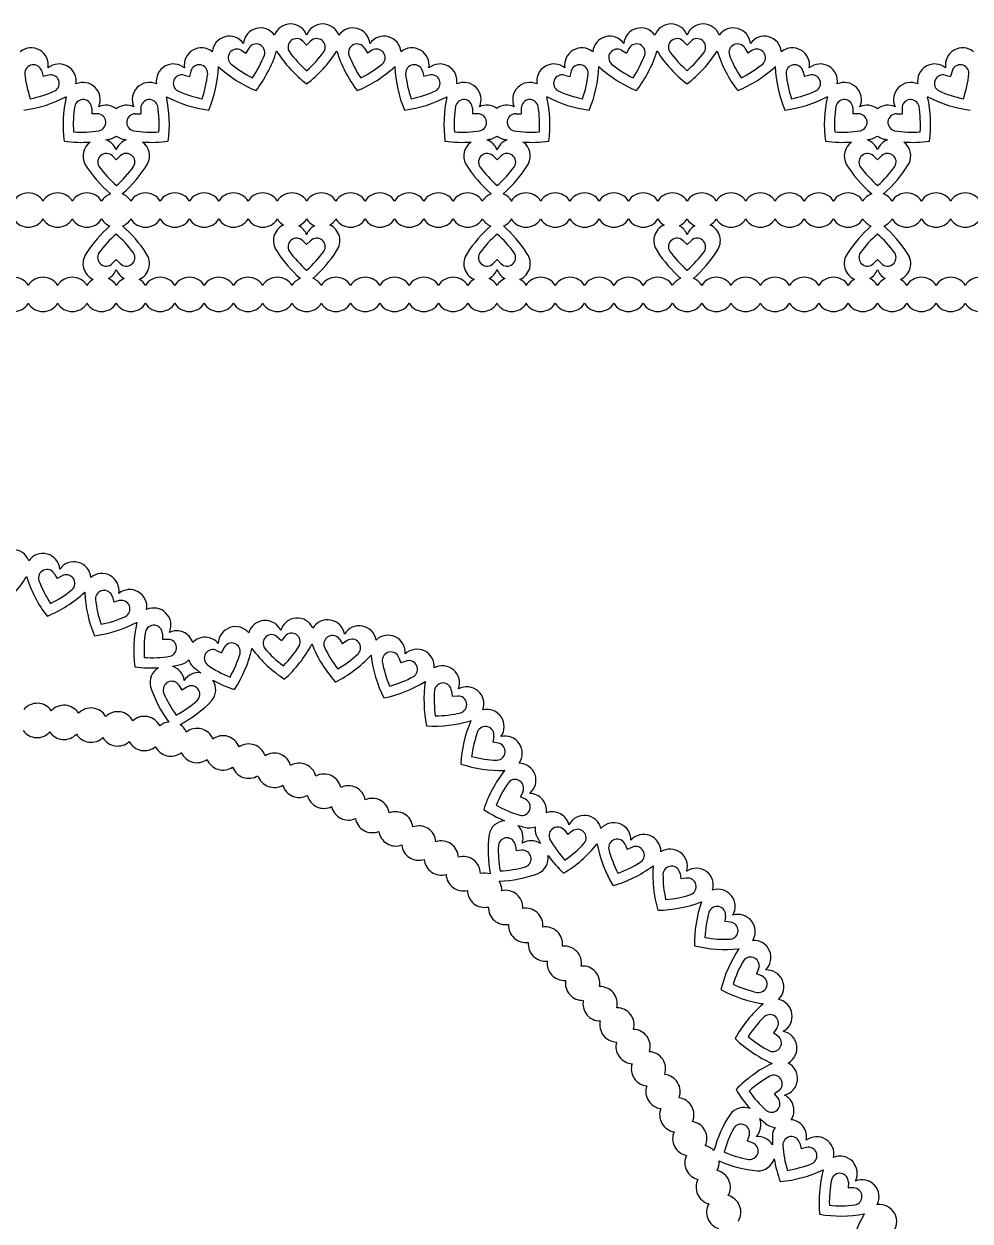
# Model space of a CAD drawing. Extents: x 452 to 770, y 213 to 497.
# Drawn here: x 578.1 to 688.3, y 357.2 to 496.6 of the extents above; entities that cross this region are included whole.
import ezdxf

# ---------------------------------------------------------------- set-up
doc = ezdxf.new("R2010")
doc.units = 0
doc.layers.get('0').update_dxf_attribs({"linetype": 'CONTINUOUS'})

msp = doc.modelspace()

# ---------------------------------------------------------------- linework, layer by layer
for p, q in [((604.302148, 493.764154), (603.977323, 493.203238)), ((610.58916, 494.591854), (611.048092, 494.134123)), ((611.507023, 494.591854), (611.048092, 494.134123)), ((617.794035, 493.764154), (618.11886, 493.203238)), ((648.616896, 493.764154), (648.292072, 493.203238)), ((654.903909, 494.591854), (655.36284, 494.134123)), ((655.821772, 494.591854), (655.36284, 494.134123)), ((662.108784, 493.764154), (662.433608, 493.203238)), ((603.41556, 493.526593), (603.977323, 493.203238)), ((618.680623, 493.526593), (618.11886, 493.203238)), ((647.730309, 493.526593), (648.292072, 493.203238)), ((662.995372, 493.526593), (662.433608, 493.203238)), ((580.181632, 491.09997), (580.350212, 490.474097)), ((597.556997, 491.099897), (597.388417, 490.474024)), ((624.539186, 491.099897), (624.707766, 490.474024)), ((641.871746, 491.099897), (641.703165, 490.474024)), ((668.853935, 491.099897), (669.022515, 490.474024)), ((686.2293, 491.099823), (686.060719, 490.47395)), ((580.976525, 490.641039), (580.350212, 490.474097)), ((596.762104, 490.640965), (597.388417, 490.474024)), ((625.334079, 490.640965), (624.707766, 490.474024)), ((641.076853, 490.640965), (641.703165, 490.474024)), ((669.648828, 490.640965), (669.022515, 490.474024)), ((685.434407, 490.640892), (686.060719, 490.47395)), ((586.007387, 486.780723), (586.008235, 486.132544)), ((591.731242, 486.780649), (591.730394, 486.13247)), ((630.364941, 486.780649), (630.365789, 486.13247)), ((636.045991, 486.780649), (636.045143, 486.13247)), ((674.679689, 486.780649), (674.680538, 486.13247)), ((680.403545, 486.780576), (680.402697, 486.132397)), ((586.656414, 486.131695), (586.008235, 486.132544)), ((591.082215, 486.131622), (591.730394, 486.13247)), ((631.013968, 486.131622), (630.365789, 486.13247)), ((635.396964, 486.131622), (636.045143, 486.13247)), ((675.328717, 486.131622), (674.680538, 486.13247)), ((679.754518, 486.131548), (680.402697, 486.132397)), ((588.413974, 481.216127), (588.875272, 480.76078)), ((589.331825, 481.220884), (588.875272, 480.76078)), ((632.771528, 481.216053), (633.232826, 480.760706)), ((633.689379, 481.22081), (633.232826, 480.760706)), ((677.086277, 481.216053), (677.547575, 480.760706)), ((678.004128, 481.22081), (677.547575, 480.760706)), ((610.58916, 471.34436), (611.048092, 470.886629)), ((611.507023, 471.34436), (611.048092, 470.886629)), ((654.903909, 471.34436), (655.36284, 470.886629)), ((655.821772, 471.34436), (655.36284, 470.886629)), ((588.41036, 468.679252), (588.869292, 469.136983)), ((589.328224, 468.679252), (588.869292, 469.136983)), ((632.767914, 468.679178), (633.226846, 469.13691)), ((633.685778, 468.679178), (633.226846, 469.13691)), ((677.082663, 468.679178), (677.541595, 469.13691)), ((678.000526, 468.679178), (677.541595, 469.13691)), ((581.672005, 432.545835), (581.996829, 431.984919)), ((582.558593, 432.308274), (581.996829, 431.984919)), ((588.417156, 429.881578), (588.585736, 429.255705)), ((589.212049, 429.422646), (588.585736, 429.255705)), ((594.242911, 425.56233), (594.243759, 424.914151)), ((608.542989, 425.287988), (608.119547, 424.79724)), ((594.891938, 424.913303), (594.243759, 424.914151)), ((601.420114, 423.92418), (601.138116, 423.34056)), ((607.627693, 425.219396), (608.119547, 424.79724)), ((614.874276, 424.93243), (615.240109, 424.397358)), ((615.776138, 424.761789), (615.240109, 424.397358)), ((600.553759, 423.621029), (601.138116, 423.34056)), ((621.799666, 422.779689), (622.014547, 422.168164)), ((622.626632, 422.381443), (622.014547, 422.168164)), ((596.177968, 419.561022), (596.523538, 419.012644)), ((597.072818, 419.356778), (596.523538, 419.012644)), ((627.931909, 418.907878), (627.981193, 418.261575)), ((628.627623, 418.309168), (627.981193, 418.261575)), ((632.853102, 413.580855), (632.733431, 412.943818)), ((633.370152, 412.822481), (632.733431, 412.943818)), ((636.227874, 407.161647), (635.947404, 406.57729)), ((636.531025, 406.295291), (635.947404, 406.57729)), ((641.071453, 402.674421), (641.476249, 402.168183)), ((641.983545, 402.571653), (641.476249, 402.168183)), ((635.36743, 400.915065), (635.440846, 400.271057)), ((636.085044, 400.342787), (635.440846, 400.271057)), ((648.138352, 401.045234), (648.398331, 400.451477)), ((648.992767, 400.709901), (648.398331, 400.451477)), ((654.542789, 397.642513), (654.640234, 397.0017)), ((655.281299, 397.097467), (654.640234, 397.0017)), ((659.84831, 392.698146), (659.77658, 392.053948)), ((660.420588, 391.980532), (659.77658, 392.053948)), ((663.693354, 386.549084), (663.457337, 385.945402)), ((664.0604, 385.707806), (663.457337, 385.945402)), ((665.815887, 379.614377), (665.431667, 379.092349)), ((665.952687, 378.706765), (665.431667, 379.092349)), ((666.071261, 372.366611), (665.565024, 371.961815)), ((665.968493, 371.454519), (665.565024, 371.961815)), ((662.585738, 367.111968), (662.372459, 366.499882)), ((662.983984, 366.285002), (662.372459, 366.499882)), ((668.488241, 366.22221), (668.633301, 365.590471)), ((669.265418, 365.733877), (668.633301, 365.590471)), ((674.14842, 361.688151), (674.125031, 361.040394)), ((674.772725, 361.01531), (674.125031, 361.040394))]:
    msp.add_line(p, q)
for centre, radius, start, end in [((609.173092, 494.591854), 2, 20.364135, 159.547781), ((612.923092, 494.591854), 2, 20.452219, 159.635865), ((653.48784, 494.591854), 2, 20.364135, 159.547781), ((657.23784, 494.591854), 2, 20.452219, 159.635865), ((602.047743, 493.160088), 2, 35.364135, 174.547781), ((605.669965, 494.130659), 2, 35.452219, 174.635865), ((616.426218, 494.130659), 2, 5.364135, 144.547781), ((620.04844, 493.160088), 2, 5.452219, 144.635865), ((646.362492, 493.160088), 2, 35.364135, 174.547781), ((649.984713, 494.130659), 2, 35.452219, 174.635865), ((660.740967, 494.130659), 2, 5.364135, 144.547781), ((664.363189, 493.160088), 2, 5.452219, 144.635865), ((578.955281, 491.808005), 2, 350.364135, 129.547781), ((598.783348, 491.807931), 2, 50.452219, 189.635865), ((602.916694, 492.659914), 1, 60.074998, 227.272929), ((605.167518, 493.26302), 1, 342.727071, 149.925002), ((609.882979, 493.883823), 1, 45.074998, 212.272929), ((612.213204, 493.883823), 1, 327.727071, 134.925002), ((616.928665, 493.26302), 1, 30.074998, 197.272929), ((619.179489, 492.659914), 1, 312.727071, 119.925002), ((623.312835, 491.807931), 2, 350.364135, 129.547781), ((643.098097, 491.807931), 2, 50.452219, 189.635865), ((647.231443, 492.659914), 1, 60.074998, 227.272929), ((649.482267, 493.26302), 1, 342.727071, 149.925002), ((654.197728, 493.883823), 1, 45.074998, 212.272929), ((656.527952, 493.883823), 1, 327.727071, 134.925002), ((661.243414, 493.26302), 1, 30.074998, 197.272929), ((663.494238, 492.659914), 1, 312.727071, 119.925002), ((667.627583, 491.807931), 2, 350.364135, 129.547781), ((687.455651, 491.807858), 2, 50.452219, 189.635865), ((593.398944, 497.87252), 13.636709, 326.351366, 338.912375), ((593.404818, 497.850596), 14.811709, 322.464095, 342.531587), ((605.669965, 494.130659), 2, 338.708037, 339.547781), ((609.173092, 494.591854), 2, 215.452219, 216.291963), ((620.057523, 501.359491), 14.811709, 212.468413, 232.535905), ((620.057523, 501.382189), 13.636709, 216.087625, 228.648634), ((602.03866, 501.359491), 14.811709, 307.464095, 327.531587), ((602.03866, 501.382189), 13.636709, 311.351366, 323.912375), ((612.923092, 494.591854), 2, 323.708037, 324.547781), ((616.426218, 494.130659), 2, 200.452219, 201.291963), ((628.691365, 497.850596), 14.811709, 197.468413, 217.535905), ((628.697239, 497.87252), 13.636709, 201.087625, 213.648634), ((637.713692, 497.87252), 13.636709, 326.351366, 338.912375), ((637.719567, 497.850596), 14.811709, 322.464095, 342.531587), ((649.984713, 494.130659), 2, 338.708037, 339.547781), ((653.48784, 494.591854), 2, 215.452219, 216.291963), ((664.372271, 501.359491), 14.811709, 212.468413, 232.535905), ((664.372271, 501.382189), 13.636709, 216.087625, 228.648634), ((646.353409, 501.359491), 14.811709, 307.464095, 327.531587), ((646.353409, 501.382189), 13.636709, 311.351366, 323.912375), ((657.23784, 494.591854), 2, 323.708037, 324.547781), ((660.740967, 494.130659), 2, 200.452219, 201.291963), ((673.006114, 497.850596), 14.811709, 197.468413, 217.535905), ((673.011988, 497.87252), 13.636709, 201.087625, 213.648634), ((579.216046, 490.839887), 1, 15.074998, 182.272929), ((591.776642, 492.246391), 13.636709, 186.087625, 198.648634), ((582.202876, 489.933005), 2, 350.452219, 129.635865), ((595.535753, 489.932931), 2, 50.364135, 189.547781), ((598.522583, 490.839814), 1, 357.727071, 164.925002), ((585.961987, 492.246318), 13.636709, 341.351366, 353.912375), ((585.973336, 492.226661), 14.811709, 337.464095, 357.531587), ((598.783348, 491.807931), 2, 353.708037, 354.547781), ((602.047743, 493.160088), 2, 230.452219, 231.291963), ((610.809703, 502.514221), 14.811709, 227.468413, 247.535905), ((610.803828, 502.536145), 13.636709, 231.087625, 243.648634), ((611.28648, 502.514221), 14.811709, 292.464095, 312.531587), ((611.292355, 502.536145), 13.636709, 296.351366, 308.912375), ((620.04844, 493.160088), 2, 308.708037, 309.547781), ((623.312835, 491.807931), 2, 185.452219, 186.291963), ((636.122847, 492.226661), 14.811709, 182.468413, 202.535905), ((623.5736, 490.839814), 1, 15.074998, 182.272929), ((636.134196, 492.246318), 13.636709, 186.087625, 198.648634), ((626.56043, 489.932931), 2, 350.452219, 129.635865), ((639.850502, 489.932931), 2, 50.364135, 189.547781), ((642.837332, 490.839814), 1, 357.727071, 164.925002), ((630.276736, 492.246318), 13.636709, 341.351366, 353.912375), ((630.288085, 492.226661), 14.811709, 337.464095, 357.531587), ((643.098097, 491.807931), 2, 353.708037, 354.547781), ((646.362492, 493.160088), 2, 230.452219, 231.291963), ((655.124451, 502.514221), 14.811709, 227.468413, 247.535905), ((655.118577, 502.536145), 13.636709, 231.087625, 243.648634), ((655.601229, 502.514221), 14.811709, 292.464095, 312.531587), ((655.607104, 502.536145), 13.636709, 296.351366, 308.912375), ((664.363189, 493.160088), 2, 308.708037, 309.547781), ((667.627583, 491.807931), 2, 185.452219, 186.291963), ((680.437596, 492.226661), 14.811709, 182.468413, 202.535905), ((667.888348, 490.839814), 1, 15.074998, 182.272929), ((680.448945, 492.246318), 13.636709, 186.087625, 198.648634), ((670.875179, 489.932931), 2, 350.452219, 129.635865), ((684.208056, 489.932858), 2, 50.364135, 189.547781), ((687.194886, 490.83974), 1, 357.727071, 164.925002), ((674.63429, 492.246244), 13.636709, 341.351366, 353.912375), ((581.234079, 489.674775), 1, 297.727071, 104.925002), ((585.006075, 487.782034), 2, 335.364135, 114.547781), ((592.732554, 487.781961), 2, 65.452219, 204.635865), ((596.50455, 489.674702), 1, 75.074998, 242.272929), ((625.591633, 489.674702), 1, 297.727071, 104.925002), ((629.363629, 487.781961), 2, 335.364135, 114.547781), ((637.047303, 487.781961), 2, 65.452219, 204.635865), ((640.819299, 489.674702), 1, 75.074998, 242.272929), ((669.906382, 489.674702), 1, 297.727071, 104.925002), ((673.678378, 487.781961), 2, 335.364135, 114.547781), ((681.404857, 487.781887), 2, 65.452219, 204.635865), ((685.176853, 489.674628), 1, 75.074998, 242.272929), ((576.1605, 501.236166), 14.811709, 277.464095, 297.531587), ((576.171849, 501.255822), 13.636709, 281.351366, 293.912375), ((597.487972, 484.871021), 14.811709, 167.468413, 187.535905), ((582.202876, 489.933005), 2, 293.708037, 294.547781), ((585.006075, 487.782034), 2, 170.452219, 171.291963), ((595.535753, 489.932931), 2, 245.452219, 246.291963), ((592.732554, 487.781961), 2, 8.708037, 9.547781), ((580.250657, 484.870948), 14.811709, 352.464095, 12.531587), ((601.578129, 501.236092), 14.811709, 242.468413, 262.535905), ((601.56678, 501.255749), 13.636709, 246.087625, 258.648634), ((620.518055, 501.236092), 14.811709, 277.464095, 297.531587), ((620.529403, 501.255749), 13.636709, 281.351366, 293.912375), ((641.845526, 484.870948), 14.811709, 167.468413, 187.535905), ((626.56043, 489.932931), 2, 293.708037, 294.547781), ((629.363629, 487.781961), 2, 170.452219, 171.291963), ((639.850502, 489.932931), 2, 245.452219, 246.291963), ((637.047303, 487.781961), 2, 8.708037, 9.547781), ((624.565406, 484.870948), 14.811709, 352.464095, 12.531587), ((645.892877, 501.236092), 14.811709, 242.468413, 262.535905), ((645.881529, 501.255749), 13.636709, 246.087625, 258.648634), ((664.832803, 501.236092), 14.811709, 277.464095, 297.531587), ((664.844152, 501.255749), 13.636709, 281.351366, 293.912375), ((686.160275, 484.870948), 14.811709, 167.468413, 187.535905), ((670.875179, 489.932931), 2, 293.708037, 294.547781), ((673.678378, 487.781961), 2, 170.452219, 171.291963), ((684.208056, 489.932858), 2, 245.452219, 246.291963), ((681.404857, 487.781887), 2, 8.708037, 9.547781), ((668.92296, 484.870874), 14.811709, 352.464095, 12.531587), ((690.250431, 501.236019), 14.811709, 242.468413, 262.535905), ((690.239083, 501.255675), 13.636709, 246.087625, 258.648634), ((597.504022, 484.887071), 13.636709, 171.087625, 183.648634), ((585.007387, 486.779414), 1, 0.074998, 167.272929), ((587.657726, 485.130384), 2, 52.712227, 114.635865), ((590.080904, 485.13031), 2, 65.364135, 127.284298), ((592.731242, 486.77934), 1, 12.727071, 179.925002), ((580.234607, 484.886997), 13.636709, 356.351366, 8.912375), ((641.861576, 484.886997), 13.636709, 171.087625, 183.648634), ((629.364942, 486.77934), 1, 0.074998, 167.272929), ((632.01528, 485.13031), 2, 53.480725, 114.635865), ((634.395652, 485.13031), 2, 65.364135, 126.519275), ((637.04599, 486.77934), 1, 12.727071, 179.925002), ((624.549356, 484.886997), 13.636709, 356.351366, 8.912375), ((686.176325, 484.886997), 13.636709, 171.087625, 183.648634), ((673.67969, 486.77934), 1, 0.074998, 167.272929), ((676.330028, 485.13031), 2, 52.712227, 114.635865), ((678.753206, 485.130237), 2, 65.364135, 127.284298), ((681.403544, 486.779267), 1, 12.727071, 179.925002), ((668.90691, 484.886924), 13.636709, 356.351366, 8.912375), ((586.655105, 485.131696), 1, 282.727071, 89.925002), ((591.083524, 485.131623), 1, 90.074998, 257.272929), ((631.012659, 485.131623), 1, 282.727071, 89.925002), ((635.398273, 485.131623), 1, 90.074998, 257.272929), ((675.327408, 485.131623), 1, 282.727071, 89.925002), ((679.755827, 485.131549), 1, 90.074998, 257.272929), ((584.762762, 497.628331), 13.636709, 266.351366, 278.912375), ((592.975867, 497.628257), 13.636709, 261.087625, 273.648634), ((629.120316, 497.628257), 13.636709, 266.351366, 278.912375), ((637.290616, 497.628257), 13.636709, 261.087625, 273.648634), ((673.435065, 497.628257), 13.636709, 266.351366, 278.912375), ((681.64817, 497.628184), 13.636709, 261.087625, 273.648634), ((584.746712, 497.612281), 14.811709, 262.464095, 274.242035), ((586.997925, 481.208787), 2, 125.295678, 207.749409), ((584.746712, 497.612281), 14.811709, 281.386853, 283.724011), ((586.997925, 481.208787), 2, 20.661105, 70.33321), ((587.657726, 485.130384), 2, 287.547561, 307.284298), ((590.080904, 485.13031), 2, 232.712227, 252.452439), ((590.747874, 481.228224), 2, 110.783408, 159.932836), ((592.991917, 497.612207), 14.811709, 256.275989, 258.49692), ((592.991917, 497.612207), 14.811709, 265.904791, 277.535905), ((590.747874, 481.228224), 2, 332.844532, 53.618303), ((629.104266, 497.612207), 14.811709, 262.464095, 274.242035), ((631.355479, 481.208714), 2, 125.295678, 207.749409), ((629.104266, 497.612207), 14.811709, 281.386853, 283.724011), ((631.355479, 481.208714), 2, 20.661105, 70.33321), ((632.01528, 485.13031), 2, 287.547561, 307.286845), ((635.105428, 481.22815), 2, 110.783408, 159.932836), ((634.438503, 485.13031), 2, 232.713155, 252.452439), ((637.306665, 497.612207), 14.811709, 256.275989, 258.49692), ((637.306665, 497.612207), 14.811709, 265.904791, 277.535905), ((635.105428, 481.22815), 2, 332.844532, 53.618303), ((673.419015, 497.612207), 14.811709, 262.464095, 274.242035), ((675.670227, 481.208714), 2, 125.295678, 207.749409), ((673.419015, 497.612207), 14.811709, 281.386853, 283.724011), ((675.670227, 481.208714), 2, 20.661105, 70.33321), ((676.330028, 485.13031), 2, 287.547561, 307.284298), ((678.753206, 485.130237), 2, 232.712227, 252.452439), ((679.420177, 481.22815), 2, 110.783408, 159.932836), ((681.664219, 497.612134), 14.811709, 256.275989, 258.49692), ((681.664219, 497.612134), 14.811709, 265.904791, 277.535905), ((679.420177, 481.22815), 2, 332.844532, 53.618303), ((587.711473, 480.504444), 1, 45.371969, 212.5699), ((590.041666, 480.516522), 1, 328.024042, 135.221972), ((632.069027, 480.504371), 1, 45.371969, 212.5699), ((634.39922, 480.516448), 1, 328.024042, 135.221972), ((676.383775, 480.504371), 1, 45.371969, 212.5699), ((678.713968, 480.516448), 1, 328.024042, 135.221972), ((597.847132, 488.032748), 14.811709, 211.572959, 229.321369), ((597.847015, 488.055445), 13.636709, 216.384596, 228.945605), ((579.828394, 487.962052), 13.636709, 311.648336, 324.209345), ((579.828512, 487.939355), 14.811709, 311.161706, 329.020982), ((642.204686, 488.032675), 14.811709, 211.572959, 229.321369), ((642.204569, 488.055372), 13.636709, 216.384596, 228.945605), ((624.185948, 487.961978), 13.636709, 311.648336, 324.209345), ((624.186066, 487.939281), 14.811709, 311.161706, 329.020982), ((686.519435, 488.032675), 14.811709, 211.572959, 229.321369), ((686.519317, 488.055372), 13.636709, 216.384596, 228.945605), ((668.500697, 487.961978), 13.636709, 311.648336, 324.209345), ((668.500815, 487.939281), 14.811709, 311.161706, 329.020982), ((578.632923, 474.917827), 2, 31.457143, 148.542857), ((582.045046, 474.917827), 2, 31.457143, 148.542857), ((585.457169, 474.917827), 2, 31.457143, 148.542857), ((592.28137, 474.917754), 2, 31.457143, 148.542857), ((595.693493, 474.917754), 2, 31.457143, 148.542857), ((599.105616, 474.917754), 2, 31.457143, 148.542857), ((602.517739, 474.917754), 2, 31.457143, 148.542857), ((605.929862, 474.917754), 2, 31.457143, 148.542857), ((609.341985, 474.917754), 2, 31.454675, 148.542857), ((612.754108, 474.917754), 2, 31.457143, 148.542857), ((616.166231, 474.917754), 2, 31.457143, 148.542857), ((619.578354, 474.917754), 2, 31.457143, 148.542857), ((622.990477, 474.917754), 2, 31.457143, 148.542857), ((626.4026, 474.917754), 2, 31.457143, 148.542857), ((629.814723, 474.917754), 2, 31.457143, 148.542857), ((636.596119, 474.917754), 2, 31.457143, 148.542857), ((640.008242, 474.917754), 2, 31.457143, 148.542857), ((643.420365, 474.917754), 2, 31.457143, 148.542857), ((646.832488, 474.917754), 2, 31.457143, 148.542857), ((650.244611, 474.917754), 2, 31.457143, 148.542857), ((653.656734, 474.917754), 2, 31.454675, 148.542857), ((657.068857, 474.917754), 2, 31.457143, 148.542857), ((660.48098, 474.917754), 2, 31.457143, 148.542857), ((663.893103, 474.917754), 2, 31.457143, 148.542857), ((667.305226, 474.917754), 2, 31.457143, 148.542857), ((670.717349, 474.917754), 2, 31.457143, 148.542857), ((674.129472, 474.917754), 2, 31.457143, 148.542857), ((680.953673, 474.91768), 2, 31.457143, 148.542857), ((684.365796, 474.91768), 2, 31.457143, 148.542857), ((687.777919, 474.91768), 2, 31.457143, 148.542857), ((588.869292, 474.917827), 2, 109.775239, 148.542857), ((588.869292, 474.917827), 2, 31.457143, 69.265216), ((633.226846, 474.917754), 2, 109.775239, 148.542857), ((633.226846, 474.917754), 2, 31.457143, 69.265216), ((677.541595, 474.917754), 2, 109.775239, 148.542857), ((677.541595, 474.917754), 2, 31.457143, 69.265216), ((578.632923, 474.917827), 2, 211.457143, 328.542857), ((582.045046, 474.917827), 2, 211.457143, 328.542857), ((585.457169, 474.917827), 2, 211.457143, 328.542857), ((597.878723, 461.911615), 14.811709, 131.174398, 147.531587), ((588.869292, 474.917827), 2, 211.457143, 248.225647), ((588.869292, 474.917827), 2, 291.774353, 328.542857), ((579.859861, 461.911615), 14.811709, 32.468413, 48.825602), ((592.28137, 474.917754), 2, 211.457143, 328.542857), ((595.693493, 474.917754), 2, 211.457143, 328.542857), ((599.105616, 474.917754), 2, 211.457143, 328.542857), ((602.517739, 474.917754), 2, 211.457143, 328.542857), ((605.929862, 474.917754), 2, 211.457143, 328.542857), ((609.173092, 471.34436), 2, 113.869473, 216.291963), ((609.341985, 474.917754), 2, 211.457143, 240.718477), ((609.341985, 474.917754), 2, 293.869473, 328.545325), ((609.173092, 471.34436), 2, 20.364135, 60.718477), ((612.754108, 474.917754), 2, 211.457143, 246.132101), ((612.923092, 471.34436), 2, 119.282825, 159.635865), ((612.754108, 474.917754), 2, 299.282825, 328.542857), ((612.923092, 471.34436), 2, 323.708037, 66.132101), ((616.166231, 474.917754), 2, 211.457143, 328.542857), ((619.578354, 474.917754), 2, 211.457143, 328.542857), ((622.990477, 474.917754), 2, 211.457143, 328.542857), ((626.4026, 474.917754), 2, 211.457143, 328.542857), ((629.814723, 474.917754), 2, 211.457143, 328.542857), ((642.236277, 461.911541), 14.811709, 131.174398, 147.531587), ((633.226846, 474.917754), 2, 211.457143, 248.225647), ((633.226846, 474.917754), 2, 291.774353, 328.542857), ((624.217415, 461.911541), 14.811709, 32.468413, 48.825602), ((636.596119, 474.917754), 2, 211.457143, 328.542857), ((640.008242, 474.917754), 2, 211.457143, 328.542857), ((643.420365, 474.917754), 2, 211.457143, 328.542857), ((646.832488, 474.917754), 2, 211.457143, 328.542857), ((650.244611, 474.917754), 2, 211.457143, 328.542857), ((653.48784, 471.34436), 2, 113.869473, 216.291963), ((653.656734, 474.917754), 2, 211.457143, 240.718477), ((653.48784, 471.34436), 2, 20.364135, 60.718477), ((653.656734, 474.917754), 2, 293.869473, 328.545325), ((657.068857, 474.917754), 2, 211.457143, 246.132101), ((657.23784, 471.34436), 2, 119.282825, 159.635865), ((657.068857, 474.917754), 2, 299.282825, 328.542857), ((657.23784, 471.34436), 2, 323.708037, 66.132101), ((660.48098, 474.917754), 2, 211.457143, 328.542857), ((663.893103, 474.917754), 2, 211.457143, 328.542857), ((667.305226, 474.917754), 2, 211.457143, 328.542857), ((670.717349, 474.917754), 2, 211.457143, 328.542857), ((674.129472, 474.917754), 2, 211.457143, 328.542857), ((686.551026, 461.911541), 14.811709, 131.174398, 147.531587), ((677.541595, 474.917754), 2, 211.457143, 248.225647), ((677.541595, 474.917754), 2, 291.774353, 328.542857), ((668.532164, 461.911541), 14.811709, 32.468413, 48.825602), ((680.953673, 474.91768), 2, 211.457143, 328.542857), ((684.365796, 474.91768), 2, 211.457143, 328.542857), ((687.777919, 474.91768), 2, 211.457143, 328.542857), ((597.878723, 461.888917), 13.636709, 131.351366, 143.912375), ((579.859861, 461.888917), 13.636709, 36.087625, 48.648634), ((609.882979, 470.636329), 1, 45.074998, 212.272929), ((612.213204, 470.636329), 1, 327.727071, 134.925002), ((642.236277, 461.888844), 13.636709, 131.351366, 143.912375), ((624.217415, 461.888844), 13.636709, 36.087625, 48.648634), ((654.197728, 470.636329), 1, 45.074998, 212.272929), ((656.527952, 470.636329), 1, 327.727071, 134.925002), ((686.551026, 461.888844), 13.636709, 131.351366, 143.912375), ((668.532164, 461.888844), 13.636709, 36.087625, 48.648634), ((587.70418, 469.387283), 1, 147.727071, 314.925002), ((590.034404, 469.387283), 1, 225.074998, 32.272929), ((620.057523, 478.111997), 14.811709, 212.468413, 228.872012), ((620.057523, 478.134695), 13.636709, 216.087625, 228.648634), ((602.03866, 478.134695), 13.636709, 311.351366, 323.912375), ((602.03866, 478.111997), 14.811709, 311.127844, 327.531587), ((632.061734, 469.38721), 1, 147.727071, 314.925002), ((634.391958, 469.38721), 1, 225.074998, 32.272929), ((664.372271, 478.111997), 14.811709, 212.468413, 228.872012), ((664.372271, 478.134695), 13.636709, 216.087625, 228.648634), ((646.353409, 478.134695), 13.636709, 311.351366, 323.912375), ((646.353409, 478.111997), 14.811709, 311.127844, 327.531587), ((676.376483, 469.38721), 1, 147.727071, 314.925002), ((678.706707, 469.38721), 1, 225.074998, 32.272929), ((586.994292, 468.679252), 2, 143.708037, 246.492705), ((590.744292, 468.679252), 2, 293.504183, 36.291963), ((631.351846, 468.679178), 2, 143.708037, 246.492705), ((635.101846, 468.679178), 2, 293.507295, 36.291963), ((675.666595, 468.679178), 2, 143.708037, 246.492705), ((679.416595, 468.679178), 2, 293.504183, 36.291963), ((586.994292, 468.679252), 2, 298.903449, 339.635865), ((590.744292, 468.679252), 2, 200.364135, 241.096551), ((631.351846, 468.679178), 2, 298.903449, 339.635865), ((635.101846, 468.679178), 2, 200.364135, 241.096551), ((675.666595, 468.679178), 2, 298.903449, 339.635865), ((679.416595, 468.679178), 2, 200.364135, 241.096551), ((576.926862, 465.094362), 2, 31.457143, 148.542857), ((580.338985, 465.094362), 2, 31.457143, 148.542857), ((583.751108, 465.094362), 2, 31.457143, 148.542857), ((587.163231, 465.094362), 2, 118.903449, 148.542857), ((587.163231, 465.094362), 2, 31.457143, 66.492705), ((590.575354, 465.094362), 2, 113.507295, 148.542857), ((590.575309, 465.094289), 2, 31.454675, 61.09834), ((593.987432, 465.094289), 2, 31.457143, 148.542857), ((597.399555, 465.094289), 2, 31.457143, 148.542857), ((600.811678, 465.094289), 2, 31.457143, 148.542857), ((604.223801, 465.094289), 2, 31.457143, 148.542857), ((607.635924, 465.094289), 2, 31.457143, 148.542857), ((611.048047, 465.094289), 2, 111.494549, 148.542857), ((611.048047, 465.094289), 2, 31.454675, 68.503543), ((614.46017, 465.094289), 2, 31.457143, 148.542857), ((617.872293, 465.094289), 2, 31.457143, 148.542857), ((621.284416, 465.094289), 2, 31.457143, 148.542857), ((624.696539, 465.094289), 2, 31.457143, 148.542857), ((628.108662, 465.094289), 2, 31.457143, 148.542857), ((631.520785, 465.094289), 2, 118.903449, 148.542857), ((631.520785, 465.094289), 2, 31.457143, 66.492705), ((634.932908, 465.094289), 2, 113.507295, 148.542857), ((634.932908, 465.094289), 2, 31.457143, 61.096551), ((638.30218, 465.094289), 2, 31.457143, 148.542857), ((641.714303, 465.094289), 2, 31.457143, 148.542857), ((645.126426, 465.094289), 2, 31.457143, 148.542857), ((648.538549, 465.094289), 2, 31.457143, 148.542857), ((651.950672, 465.094289), 2, 31.457143, 148.542857), ((655.362795, 465.094289), 2, 111.494549, 148.542857), ((655.362795, 465.094289), 2, 31.454675, 68.503543), ((658.774918, 465.094289), 2, 31.457143, 148.542857), ((662.187041, 465.094289), 2, 31.457143, 148.542857), ((665.599164, 465.094289), 2, 31.457143, 148.542857), ((669.011287, 465.094289), 2, 31.457143, 148.542857), ((672.42341, 465.094289), 2, 31.457143, 148.542857), ((675.835533, 465.094289), 2, 118.903449, 148.542857), ((675.835533, 465.094289), 2, 31.457143, 66.492705), ((679.247656, 465.094289), 2, 113.507295, 148.542857), ((679.247611, 465.094215), 2, 31.454675, 61.09834), ((682.659734, 465.094215), 2, 31.457143, 148.542857), ((686.071857, 465.094215), 2, 31.457143, 148.542857), ((689.48398, 465.094215), 2, 31.457143, 148.542857), ((576.926862, 465.094362), 2, 211.457143, 328.542857), ((580.338985, 465.094362), 2, 211.457143, 328.542857), ((583.751108, 465.094362), 2, 211.457143, 328.542857), ((587.163231, 465.094362), 2, 211.457143, 328.542857), ((590.575354, 465.094362), 2, 211.457143, 328.542857), ((593.987432, 465.094289), 2, 211.457143, 328.542857), ((597.399555, 465.094289), 2, 211.457143, 328.542857), ((600.811678, 465.094289), 2, 211.457143, 328.542857), ((604.223801, 465.094289), 2, 211.457143, 328.542857), ((607.635924, 465.094289), 2, 211.457143, 328.542857), ((611.048047, 465.094289), 2, 211.457143, 328.545325), ((614.46017, 465.094289), 2, 211.457143, 328.542857), ((617.872293, 465.094289), 2, 211.457143, 328.542857), ((621.284416, 465.094289), 2, 211.457143, 328.542857), ((624.696539, 465.094289), 2, 211.457143, 328.542857), ((628.108662, 465.094289), 2, 211.457143, 328.542857), ((631.520785, 465.094289), 2, 211.457143, 328.542857), ((634.932908, 465.094289), 2, 211.457143, 328.542857), ((638.30218, 465.094289), 2, 211.457143, 328.542857), ((641.714303, 465.094289), 2, 211.457143, 328.542857), ((645.126426, 465.094289), 2, 211.457143, 328.542857), ((648.538549, 465.094289), 2, 211.457143, 328.542857), ((651.950672, 465.094289), 2, 211.457143, 328.542857), ((655.362795, 465.094289), 2, 211.457143, 328.545325), ((658.774918, 465.094289), 2, 211.457143, 328.542857), ((662.187041, 465.094289), 2, 211.457143, 328.542857), ((665.599164, 465.094289), 2, 211.457143, 328.542857), ((669.011287, 465.094289), 2, 211.457143, 328.542857), ((672.42341, 465.094289), 2, 211.457143, 328.542857), ((675.835533, 465.094289), 2, 211.457143, 328.542857), ((679.247656, 465.094289), 2, 211.457143, 328.542857), ((682.659734, 465.094215), 2, 211.457143, 328.542857), ((686.071857, 465.094215), 2, 211.457143, 328.542857), ((689.48398, 465.094215), 2, 211.457143, 328.542857), ((576.801061, 433.373536), 2, 20.452219, 159.635865), ((580.304188, 432.91234), 2, 5.364135, 144.547781), ((583.92641, 431.941769), 2, 5.452219, 144.635865), ((580.806635, 432.044701), 1, 30.074998, 197.272929), ((583.057459, 431.441595), 1, 312.727071, 119.925002), ((587.190805, 430.589612), 2, 350.364135, 129.547781), ((565.91663, 440.141172), 14.811709, 307.464095, 327.531587), ((576.801061, 433.373536), 2, 323.708037, 324.547781), ((580.304188, 432.91234), 2, 200.452219, 201.291963), ((592.569335, 436.632277), 14.811709, 197.468413, 217.535905), ((592.575209, 436.654201), 13.636709, 201.087625, 213.648634), ((575.16445, 441.295902), 14.811709, 292.464095, 312.531587), ((575.170325, 441.317826), 13.636709, 296.351366, 308.912375), ((583.92641, 431.941769), 2, 308.708037, 309.547781), ((587.190805, 430.589612), 2, 185.452219, 186.291963), ((600.000817, 431.008342), 14.811709, 182.468413, 202.535905), ((587.45157, 429.621495), 1, 15.074998, 182.272929), ((600.012166, 431.027999), 13.636709, 186.087625, 198.648634), ((590.4384, 428.714612), 2, 350.452219, 129.635865), ((589.469603, 428.456383), 1, 297.727071, 104.925002), ((593.241599, 426.563642), 2, 335.364135, 114.547781), ((584.396024, 440.017773), 14.811709, 277.464095, 297.531587), ((584.407373, 440.03743), 13.636709, 281.351366, 293.912375), ((605.723496, 423.652629), 14.811709, 167.468413, 187.535905), ((590.4384, 428.714612), 2, 293.708037, 294.547781), ((593.241599, 426.563642), 2, 170.452219, 171.291963), ((606.215584, 425.113573), 2, 24.649849, 163.833495), ((609.955098, 425.393811), 2, 24.737934, 163.921579), ((613.482895, 425.195694), 2, 9.649849, 148.833495), ((605.739546, 423.668678), 13.636709, 171.087625, 183.648634), ((593.242911, 425.561021), 1, 0.074998, 167.272929), ((595.893249, 423.911991), 2, 18.675037, 114.635865), ((602.756718, 424.391878), 2, 39.737934, 178.921579), ((606.976398, 424.460571), 1, 49.360713, 216.558643), ((609.300107, 424.634709), 1, 332.012785, 139.210716), ((614.048775, 424.368029), 1, 34.360713, 201.558643), ((617.167519, 424.498525), 2, 9.737934, 148.921579), ((620.523832, 423.394098), 2, 354.649849, 133.833495), ((594.890629, 423.913304), 1, 282.727071, 89.925002), ((599.217155, 423.153332), 2, 39.649849, 135.610677), ((602.320515, 423.489118), 1, 347.012785, 154.210716), ((598.59366, 431.351764), 13.636709, 315.63708, 328.198089), ((598.595356, 431.329129), 14.811709, 311.749809, 331.817301), ((609.955098, 425.393811), 2, 327.993751, 328.833495), ((613.482895, 425.195694), 2, 204.737934, 205.577677), ((625.435754, 429.821805), 14.811709, 201.754127, 221.82162), ((625.439974, 429.844107), 13.636709, 205.37334, 217.934349), ((616.338376, 423.934814), 1, 317.012785, 124.210716), ((592.998286, 436.409938), 13.636709, 266.351366, 278.912375), ((595.893249, 423.911991), 2, 278.708037, 315.610677), ((599.217155, 423.153332), 2, 198.675037, 226.738153), ((600.121055, 422.719493), 1, 64.360713, 231.558643), ((590.240379, 427.206262), 13.636709, 330.63708, 343.198089), ((590.247876, 427.184838), 14.811709, 326.749809, 346.817301), ((602.756718, 424.391878), 2, 342.993751, 343.833495), ((606.215584, 425.113573), 2, 219.737934, 220.577677), ((616.563834, 432.675681), 14.811709, 216.754127, 236.82162), ((616.562138, 432.698315), 13.636709, 220.37334, 232.934349), ((607.731024, 433.171721), 14.811709, 296.749809, 316.817301), ((607.735244, 433.194023), 13.636709, 300.63708, 313.198089), ((617.167519, 424.498525), 2, 312.993751, 313.833495), ((620.523832, 423.394098), 2, 189.737934, 190.577677), ((633.266734, 424.768951), 14.811709, 186.754127, 206.82162), ((620.856216, 422.448175), 1, 19.360713, 186.558643), ((623.902466, 421.767034), 2, 354.737934, 133.921579), ((592.982236, 436.393889), 14.811709, 262.464095, 273.128699), ((594.797403, 419.876127), 2, 120.223841, 194.595296), ((592.982236, 436.393889), 14.811709, 279.413648, 282.531587), ((594.797403, 419.876127), 2, 7.506992, 72.318506), ((607.25558, 433.136091), 14.811709, 230.561703, 234.872066), ((599.217155, 423.153332), 2, 234.737934, 235.577677), ((607.248083, 433.157515), 13.636709, 235.37334, 247.934349), ((633.276582, 424.789401), 13.636709, 190.37334, 202.934349), ((622.955675, 421.437129), 1, 302.012785, 109.210716), ((626.858569, 419.831562), 2, 339.649849, 118.833495), ((595.331941, 419.027882), 1, 32.217856, 199.415786), ((598.453383, 419.041673), 2, 81.967208, 146.778722), ((598.453383, 419.041673), 2, 319.690418, 34.061873), ((607.25558, 433.136091), 14.811709, 241.157016, 251.82162), ((617.0323, 432.587042), 14.811709, 281.749809, 301.817301), ((617.042148, 432.607492), 13.636709, 285.63708, 298.198089), ((639.523104, 417.861462), 14.811709, 171.754127, 191.82162), ((623.902466, 421.767034), 2, 297.993751, 298.833495), ((626.858569, 419.831562), 2, 174.737934, 175.577677), ((626.934803, 418.831843), 1, 4.360713, 171.558643), ((606.91488, 424.052071), 14.811709, 198.418846, 216.28791), ((606.91993, 424.074199), 13.636709, 203.230483, 215.791492), ((597.603741, 418.509358), 1, 314.869928, 122.067859), ((639.537909, 417.878666), 13.636709, 175.37334, 187.934349), ((628.701048, 417.311867), 1, 287.012785, 94.210716), ((629.700963, 417.385484), 2, 339.737934, 118.921579), ((579.646668, 415.465108), 2, 34.130451, 139.935483), ((582.787488, 415.247902), 2, 32.152429, 137.957461), ((585.91894, 414.922416), 2, 30.174407, 135.979439), ((589.352838, 428.083773), 13.636709, 298.494223, 311.055232), ((589.347788, 428.061645), 14.811709, 297.997804, 315.866868), ((589.037291, 414.489038), 2, 28.196385, 134.001417), ((592.138825, 413.948286), 2, 26.218363, 132.023395), ((625.880121, 429.632143), 13.636709, 270.63708, 283.198089), ((632.055402, 414.750865), 2, 324.649849, 103.833495), ((579.646668, 415.465108), 2, 216.108473, 317.957461), ((582.787488, 415.247902), 2, 214.130451, 315.979439), ((595.219847, 413.300802), 2, 97.007322, 130.045373), ((595.219847, 413.300802), 2, 24.240341, 57.278392), ((598.276684, 412.547359), 2, 22.262319, 128.067351), ((625.865316, 429.614939), 14.811709, 266.749809, 286.817301), ((643.778504, 409.570072), 14.811709, 156.754127, 176.82162), ((629.700963, 417.385484), 2, 282.993751, 283.833495), ((632.055402, 414.750865), 2, 159.737934, 160.577677), ((643.797258, 409.582858), 13.636709, 160.37334, 172.934349), ((631.870293, 413.76548), 1, 349.360713, 156.558643), ((585.91894, 414.922416), 2, 212.152429, 314.001417), ((589.037291, 414.489038), 2, 210.174407, 312.023395), ((592.138825, 413.948286), 2, 208.196385, 310.045373), ((601.305694, 411.688855), 2, 20.284297, 126.089329), ((604.303267, 410.726313), 2, 18.306275, 124.111307), ((633.182955, 411.840158), 1, 272.012785, 79.210716), ((634.167852, 411.65247), 2, 324.737934, 103.921579), ((595.219847, 413.300802), 2, 206.218363, 308.067351), ((598.276684, 412.547359), 2, 204.240341, 306.089329), ((607.265831, 409.66088), 2, 16.328253, 122.133285), ((601.305694, 411.688855), 2, 202.262319, 304.111307), ((604.303267, 410.726313), 2, 200.284297, 302.133285), ((610.189854, 408.493825), 2, 14.350231, 120.155263), ((633.628118, 424.457955), 14.811709, 251.749809, 271.817301), ((633.646871, 424.470741), 13.636709, 255.63708, 268.198089), ((635.760176, 408.49825), 2, 309.649849, 88.833495), ((607.265831, 409.66088), 2, 198.306275, 300.155263), ((613.071853, 407.22654), 2, 12.372209, 118.177241), ((645.742936, 400.459826), 14.811709, 141.754127, 161.82162), ((634.167852, 411.65247), 2, 267.993751, 268.833495), ((635.760176, 408.49825), 2, 144.737934, 145.577677), ((635.326338, 407.594351), 1, 334.360713, 141.558643), ((610.189854, 408.493825), 2, 196.328253, 298.177241), ((615.908393, 405.860534), 2, 10.394187, 116.199219), ((645.764359, 400.467322), 13.636709, 145.37334, 157.934349), ((613.071853, 407.22654), 2, 194.350231, 296.199219), ((618.696093, 404.397436), 2, 8.416165, 114.221197), ((636.095962, 405.394891), 1, 257.012785, 64.210716), ((636.998723, 404.958688), 2, 352.960751, 88.921579), ((615.908393, 405.860534), 2, 192.372209, 294.221197), ((621.431632, 402.838989), 2, 6.438143, 112.243175), ((639.791683, 417.46753), 14.811709, 236.749809, 247.414413), ((639.813106, 417.475026), 13.636709, 240.63708, 253.198089), ((639.664288, 402.83297), 2, 13.935563, 109.896392), ((643.390709, 402.413103), 2, 14.023648, 153.207294), ((618.696093, 404.397436), 2, 190.394187, 292.243175), ((624.11175, 401.187051), 2, 4.460121, 110.265153), ((634.260303, 401.797969), 2, 94.509555, 168.88101), ((634.260303, 401.797969), 2, 341.792706, 46.604221), ((639.791683, 417.46753), 14.811709, 253.699363, 256.817301), ((636.998723, 404.958688), 2, 252.993751, 289.896392), ((639.664288, 402.83297), 2, 172.960751, 201.023867), ((640.290438, 402.049908), 1, 38.646427, 205.844358), ((646.820171, 401.562582), 2, 358.935563, 138.119209), ((621.431632, 402.838989), 2, 188.416165, 290.265153), ((646.989647, 400.302789), 14.811709, 172.70456, 190.573625), ((634.373865, 400.8018), 1, 6.50357, 173.7015), ((651.238015, 408.339384), 14.811709, 204.847417, 209.15778), ((639.664288, 402.83297), 2, 209.023648, 209.863391), ((651.240557, 408.361939), 13.636709, 209.659054, 222.220063), ((642.60601, 401.789006), 1, 321.2985, 128.49643), ((647.222314, 400.644143), 1, 23.646427, 190.844358), ((650.310948, 400.192553), 2, 359.023648, 138.207294), ((624.11175, 401.187051), 2, 186.438143, 288.287131), ((626.733251, 399.443589), 2, 2.482099, 108.287131), ((647.003798, 400.320534), 13.636709, 177.516197, 190.077206), ((636.195708, 399.348929), 1, 289.155642, 96.353573), ((637.192171, 399.459882), 2, 56.252922, 121.064437), ((633.332452, 410.356856), 14.811709, 301.035523, 321.103016), ((633.334993, 410.379411), 13.636709, 304.922794, 317.483803), ((643.390709, 402.413103), 2, 317.279466, 318.119209), ((646.820171, 401.562582), 2, 194.023648, 194.863391), ((659.424698, 403.885868), 14.811709, 191.039841, 211.107334), ((659.43299, 403.906997), 13.636709, 194.659054, 207.220063), ((649.391459, 399.792816), 1, 306.2985, 113.49643), ((653.403423, 398.483403), 2, 343.935563, 123.119209), ((626.733251, 399.443589), 2, 184.460121, 286.309109), ((629.293014, 397.610682), 2, 0.504077, 106.309109), ((637.192171, 399.459882), 2, 293.976133, 8.347588), ((651.238015, 408.339384), 14.811709, 215.44273, 226.107334), ((642.659704, 410.490027), 13.636709, 289.922794, 302.483803), ((629.293014, 397.610682), 2, 182.482099, 284.331087), ((631.787986, 395.690515), 2, 71.293036, 104.331087), ((632.901933, 411.537366), 14.811709, 272.283518, 290.152583), ((632.916084, 411.555111), 13.636709, 272.779937, 285.340946), ((642.651412, 410.468898), 14.811709, 286.035523, 306.103016), ((666.179772, 397.465233), 14.811709, 176.039841, 196.107334), ((650.310948, 400.192553), 2, 302.279466, 303.119209), ((653.403423, 398.483403), 2, 179.023648, 179.863391), ((666.19325, 397.483496), 13.636709, 179.659054, 192.220063), ((653.554154, 397.492176), 1, 8.646427, 175.844358), ((656.420665, 396.256577), 2, 344.023648, 123.207294), ((631.787986, 395.690515), 2, 358.526055, 31.564106), ((655.429047, 396.108442), 1, 291.2985, 98.49643), ((631.787986, 395.690515), 2, 180.504077, 282.353065), ((634.215194, 393.685374), 2, 356.548033, 102.353065), ((651.695313, 408.18346), 13.636709, 274.922794, 287.483803), ((658.965406, 393.805273), 2, 328.935563, 108.119209), ((634.215194, 393.685374), 2, 178.526055, 280.375043), ((636.571747, 391.597651), 2, 354.570011, 100.375043), ((651.681835, 408.165198), 14.811709, 271.035523, 291.103016), ((671.042889, 389.515034), 14.811709, 161.039841, 181.107334), ((656.420665, 396.256577), 2, 287.279466, 288.119209), ((658.965406, 393.805273), 2, 164.023648, 164.863391), ((658.854452, 392.80881), 1, 353.646427, 160.844358), ((671.060635, 389.529186), 13.636709, 164.659054, 177.220063), ((660.307323, 390.986967), 1, 276.2985, 83.49643), ((661.303492, 390.873405), 2, 329.023648, 108.207294), ((636.571747, 391.597651), 2, 176.548033, 278.397021), ((638.854835, 389.429832), 2, 352.59199, 98.397021), ((638.854835, 389.429832), 2, 174.570011, 276.419), ((641.061739, 387.184502), 2, 350.613968, 96.419), ((659.808312, 403.602748), 14.811709, 256.035523, 276.103016), ((659.826058, 403.6169), 13.636709, 259.922794, 272.483803), ((663.127079, 387.846999), 2, 313.935563, 93.119209), ((673.682637, 380.577064), 14.811709, 146.039841, 166.107334), ((661.303492, 390.873405), 2, 272.279466, 273.119209), ((663.127079, 387.846999), 2, 149.023648, 149.863391), ((662.762002, 386.913207), 1, 338.646427, 145.844358), ((641.061739, 387.184502), 2, 172.59199, 274.440978), ((643.189827, 384.864336), 2, 348.635946, 94.440978), ((673.703441, 380.586141), 13.636709, 149.659054, 162.220063), ((664.626674, 384.409891), 2, 314.023648, 93.207294), ((643.189827, 384.864336), 2, 170.613968, 272.462956), ((663.693841, 384.777411), 1, 261.2985, 68.49643), ((645.236563, 382.472099), 2, 346.657924, 92.462956), ((666.477038, 397.092474), 14.811709, 241.035523, 261.103016), ((666.497841, 397.10155), 13.636709, 244.922794, 257.483803), ((645.236563, 382.472099), 2, 168.635946, 270.484934), ((673.919121, 371.260431), 14.811709, 131.039841, 151.107334), ((664.626674, 384.409891), 2, 257.279466, 258.119209), ((665.604832, 381.014629), 2, 134.023648, 134.863391), ((665.604832, 381.014629), 2, 298.935563, 78.119209), ((647.19951, 380.010642), 2, 344.679902, 90.484934), ((673.941565, 371.263814), 13.636709, 134.659054, 147.220063), ((665.010512, 380.207143), 1, 323.646427, 130.844358), ((647.19951, 380.010642), 2, 166.657924, 268.506912), ((649.076327, 377.482898), 2, 342.70188, 88.506912), ((666.163741, 377.306513), 2, 299.023648, 78.207294), ((649.076327, 377.482898), 2, 164.679902, 266.52889), ((671.233549, 389.078038), 14.811709, 226.035523, 246.103016), ((671.255993, 389.081421), 13.636709, 229.922794, 242.483803), ((665.357814, 377.902945), 1, 246.2985, 53.49643), ((650.864777, 374.89188), 2, 340.723858, 86.52889), ((650.864777, 374.89188), 2, 162.70188, 264.550868), ((671.736225, 362.200048), 14.811709, 116.039841, 136.107334), ((666.163741, 377.306513), 2, 242.279466, 243.119209), ((666.229811, 373.773776), 2, 119.023648, 119.863391), ((666.229811, 373.773776), 2, 283.935563, 63.119209), ((652.56273, 372.240675), 2, 338.745836, 84.550868), ((671.758779, 362.197507), 13.636709, 119.659054, 132.220063), ((665.446749, 373.147626), 1, 308.646427, 115.844358), ((652.56273, 372.240675), 2, 160.723858, 262.572846), ((673.753697, 380.105612), 14.811709, 211.035523, 221.700127), ((673.776252, 380.103071), 13.636709, 214.922794, 227.483803), ((654.168162, 369.532444), 2, 336.767814, 82.572846), ((665.185846, 370.832053), 1, 231.2985, 38.49643), ((665.809944, 370.047355), 2, 327.246466, 63.207294), ((654.168162, 369.532444), 2, 158.745836, 260.594824), ((672.791337, 361.517635), 14.811709, 146.990274, 164.859339), ((661.971329, 368.387801), 2, 68.795269, 143.166724), ((655.67916, 366.770413), 2, 334.789792, 80.594824), ((661.641423, 367.441011), 1, 340.789284, 147.987215), ((661.971329, 368.387801), 2, 316.078421, 20.889935), ((673.753697, 380.105612), 14.811709, 227.985077, 231.103016), ((665.809944, 370.047355), 2, 227.279466, 264.182106), ((667.289221, 366.975604), 2, 348.221278, 84.182106), ((655.67916, 366.770413), 2, 156.767814, 258.616802), ((672.811786, 361.527483), 13.636709, 151.801911, 164.36292), ((663.598393, 365.009168), 2, 30.538637, 95.350151), ((667.289221, 366.975604), 2, 183.309362, 184.149106), ((680.105932, 366.915059), 14.811709, 179.133132, 183.443494), ((667.289221, 366.975604), 2, 147.246466, 175.309582), ((667.513605, 365.998413), 1, 12.932141, 180.130072), ((670.464437, 364.980484), 2, 348.309362, 127.493008), ((657.093923, 363.957873), 2, 45.578751, 78.616802), ((662.652469, 365.341552), 1, 263.441357, 70.639287), ((680.118008, 366.934278), 13.636709, 183.944768, 196.505777), ((669.486662, 364.758659), 1, 295.584214, 102.782144), ((657.093923, 363.957873), 2, 154.789792, 256.63878), ((657.093923, 363.957873), 2, 332.81177, 5.849821), ((664.973245, 377.752069), 14.811709, 246.569233, 264.438297), ((664.993695, 377.761918), 13.636709, 247.065651, 259.62666), ((663.598393, 365.009168), 2, 268.261847, 342.633302), ((680.105932, 366.915059), 14.811709, 189.728444, 200.393048), ((673.185248, 362.726202), 2, 333.221278, 112.404924), ((658.410764, 361.098178), 2, 330.833748, 76.63878), ((664.848926, 376.501672), 14.811709, 275.321237, 295.38873), ((664.861001, 376.520891), 13.636709, 279.208508, 291.769517), ((685.549571, 359.350512), 14.811709, 165.325556, 185.393048), ((670.464437, 364.980484), 2, 291.56518, 292.404924), ((673.185248, 362.726202), 2, 168.309362, 169.149106), ((673.149071, 361.724234), 1, 357.932141, 165.130072), ((658.410764, 361.098178), 2, 152.81177, 254.660758), ((685.566209, 359.36595), 13.636709, 168.944768, 181.505777), ((675.735896, 359.977258), 2, 333.309362, 112.493008), ((659.628116, 358.194734), 2, 328.855726, 74.660758), ((674.734026, 360.016059), 1, 280.584214, 87.782144), ((659.628116, 358.194734), 2, 150.833748, 252.682736), ((673.31027, 372.574711), 13.636709, 264.208508, 276.769517), ((677.780547, 357.095592), 2, 318.221278, 97.404924), ((673.293632, 372.559273), 14.811709, 260.321237, 280.38873), ((688.849873, 350.634803), 14.811709, 150.325556, 170.393048), ((675.735896, 359.977258), 2, 276.56518, 277.404924), ((677.780547, 357.095592), 2, 153.309362, 154.149106)]:
    msp.add_arc(centre, radius, start, end)

doc.saveas('drawing.dxf')
